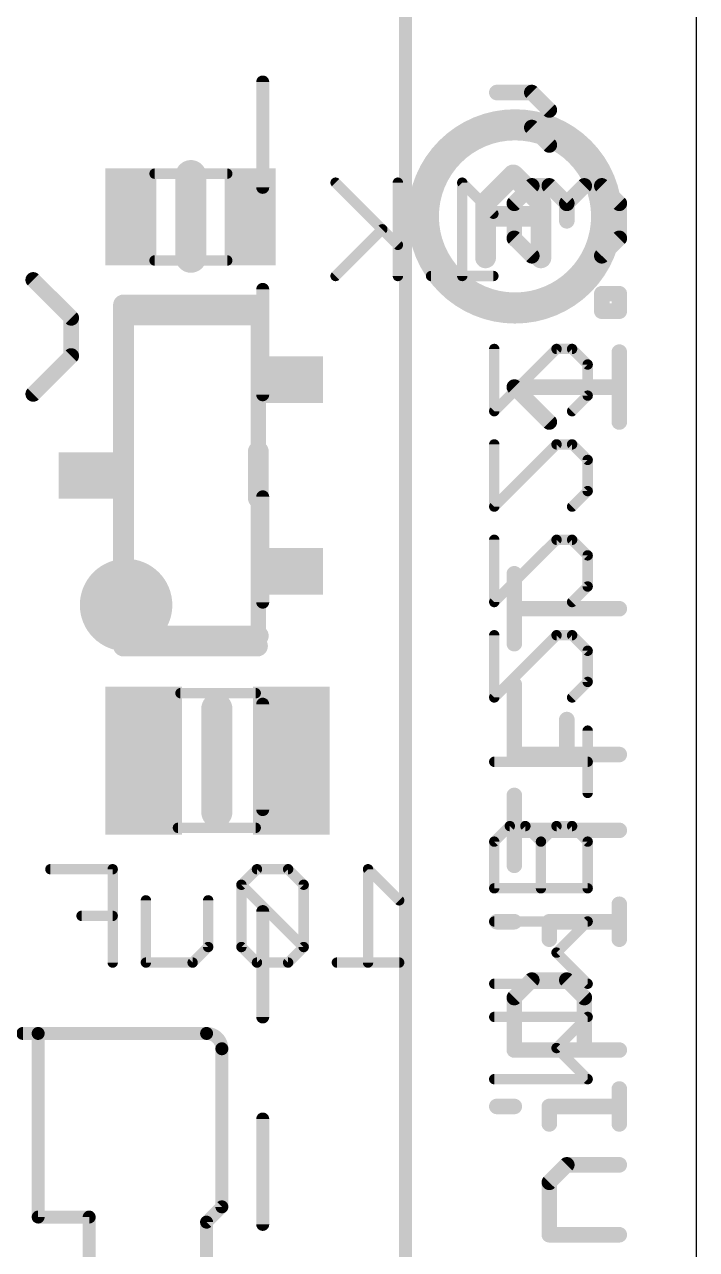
# Model space of a CAD drawing. Extents: x -13.8 to 41.3, y -8.1 to 33.8.
# Drawn here: x 24.92 to 31.5, y 8.15 to 20.16 of the extents above; entities that cross this region are included whole.
import ezdxf

# ---------------------------------------------------------------- set-up
doc = ezdxf.new("R2010")
doc.units = 0
for name, color, linetype in [('18', 110, 'CONTINUOUS'), ('20', 4, 'CONTINUOUS'), ('21', 40, 'CONTINUOUS'), ('22', 6, 'CONTINUOUS'), ('28', 253, 'CONTINUOUS'), ('52', 253, 'CONTINUOUS')]:
    doc.layers.add(name, color=color, linetype=linetype)

# ---------------------------------------------------------------- blocks, each defined once
blk = doc.blocks.new('RECT')
blk.add_solid([(-0.5, -0.5), (0.5, -0.5), (-0.5, 0.5), (0.5, 0.5)])
blk = doc.blocks.new('ROUNDV')
at = {"const_width": 0.5}
blk.add_lwpolyline([(0, -0.25, 1), (0, 0.25, 1), (0, -0.25)], format="xyb", dxfattribs=at)

msp = doc.modelspace()

# ---------------------------------------------------------------- linework, layer by layer
at = {"layer": '20'}
msp.add_line((31.5, -2.3), (31.5, 28.434), dxfattribs=at)
at = {"layer": '21'}
for points, const_width in [([(28.6505, 26.942), (28.6505, -2.298)], 0.127), ([(27.2505, 19.592), (27.2505, 18.5587)], 0.127), ([(29.5439, 19.4887), (29.8867, 19.4887)], 0.1524), ([(29.8867, 19.4887), (30.0582, 19.3173)], 0.1524), ([(29.5439, 19.1459), (29.8867, 19.1459)], 0.1524), ([(29.8867, 19.1459), (30.0582, 18.9745)], 0.1524), ([(29.7153, 18.4022), (29.8867, 18.5736)], 0.1524), ([(29.8867, 18.5736), (30.0582, 18.5736)], 0.1524), ([(30.0582, 18.5736), (30.2296, 18.4022)], 0.1524), ([(30.2296, 18.4022), (30.401, 18.5736)], 0.1524), ([(30.401, 18.5736), (30.5724, 18.5736)], 0.1524), ([(30.5724, 18.5736), (30.7438, 18.4022)], 0.1524), ([(29.7153, 18.0593), (29.7153, 18.4022)], 0.1524), ([(30.2296, 18.4022), (30.2296, 18.2307)], 0.1524), ([(30.7438, 18.4022), (30.7438, 18.0593)], 0.1524), ([(29.8867, 17.8879), (29.7153, 18.0593)], 0.1524), ([(30.7438, 18.0593), (30.5724, 17.8879)], 0.1524), ([(25.3749, 17.2789), (25.0021, 17.6518)], 0.1524), ([(27.2505, 17.5587), (27.2505, 16.5253)], 0.127), ([(30.5724, 17.3447), (30.5724, 17.5161)], 0.1524), ([(30.5724, 17.5161), (30.7438, 17.5161)], 0.1524), ([(30.7438, 17.5161), (30.7438, 17.3447)], 0.1524), ([(30.7438, 17.3447), (30.5724, 17.3447)], 0.1524), ([(25.3749, 16.9061), (25.3749, 17.2789)], 0.1524), ([(25.0021, 16.5332), (25.3749, 16.9061)], 0.1524), ([(30.7438, 16.2581), (30.7438, 16.9438)], 0.1524), ([(30.0582, 16.2581), (29.7153, 16.601)], 0.1524), ([(29.7153, 16.601), (30.7438, 16.601)], 0.1524), ([(27.2505, 15.5253), (27.2505, 14.492)], 0.127), ([(29.7153, 14.0851), (29.7153, 14.7707)], 0.1524), ([(30.7438, 14.4279), (29.7153, 14.4279)], 0.1524), ([(29.7153, 12.9985), (29.7153, 13.6842)], 0.1524), ([(27.2505, 13.492), (27.2505, 12.4587)], 0.127), ([(30.2296, 12.9985), (30.2296, 13.3414)], 0.1524), ([(30.7438, 12.9985), (29.7153, 12.9985)], 0.1524), ([(29.7153, 11.912), (29.7153, 12.5977)], 0.1524), ([(30.7438, 12.2548), (29.7153, 12.2548)], 0.1524), ([(30.7438, 11.1877), (30.7438, 11.5305)], 0.1524), ([(27.2505, 11.4587), (27.2505, 10.4253)], 0.127), ([(29.5439, 11.3591), (29.7153, 11.3591)], 0.1524), ([(30.0582, 11.1877), (30.0582, 11.3591)], 0.1524), ([(30.0582, 11.3591), (30.7438, 11.3591)], 0.1524), ([(29.7153, 10.6154), (29.8867, 10.7868)], 0.1524), ([(29.8867, 10.7868), (30.2296, 10.7868)], 0.1524), ([(30.2296, 10.7868), (30.401, 10.6154)], 0.1524), ([(29.7153, 10.1011), (29.7153, 10.6154)], 0.1524), ([(30.401, 10.6154), (30.401, 10.1011)], 0.1524), ([(30.7438, 10.1011), (29.7153, 10.1011)], 0.1524), ([(30.7438, 9.3768), (30.7438, 9.7196)], 0.1524), ([(29.5439, 9.5482), (29.7153, 9.5482)], 0.1524), ([(30.0582, 9.3768), (30.0582, 9.5482)], 0.1524), ([(30.0582, 9.5482), (30.7438, 9.5482)], 0.1524), ([(27.2505, 9.4253), (27.2505, 8.392)], 0.127), ([(30.0582, 8.8045), (30.2296, 8.9759)], 0.1524), ([(30.2296, 8.9759), (30.7438, 8.9759)], 0.1524), ([(30.0582, 8.2903), (30.0582, 8.8045)], 0.1524), ([(30.7438, 8.2903), (30.0582, 8.2903)], 0.1524)]:
    msp.add_lwpolyline(points, dxfattribs=dict(at, const_width=const_width))
for points, const_width in [([(27.2823, 19.592, 1), (27.2188, 19.592)], 0.0635), ([(29.5439, 19.5268, 1), (29.5439, 19.4506)], 0.0762), ([(29.9137, 19.5156, 1), (29.8598, 19.4617)], 0.0762), ([(29.8867, 19.4506, 1), (29.8867, 19.5268)], 0.0762), ([(30.0312, 19.2903, 1), (30.0851, 19.3442)], 0.0762), ([(29.5439, 19.184, 1), (29.5439, 19.1078)], 0.0762), ([(29.9137, 19.1728, 1), (29.8598, 19.1189)], 0.0762), ([(29.8867, 19.1078, 1), (29.8867, 19.184)], 0.0762), ([(30.0312, 18.9475, 1), (30.0851, 19.0014)], 0.0762), ([(29.8867, 18.6117, 1), (29.8867, 18.5355)], 0.0762), ([(29.9137, 18.5466, 1), (29.8598, 18.6005)], 0.0762), ([(30.0851, 18.6005, 1), (30.0312, 18.5466)], 0.0762), ([(30.0582, 18.5355, 1), (30.0582, 18.6117)], 0.0762), ([(30.401, 18.6117, 1), (30.401, 18.5355)], 0.0762), ([(30.4279, 18.5466, 1), (30.374, 18.6005)], 0.0762), ([(30.5993, 18.6005, 1), (30.5454, 18.5466)], 0.0762), ([(30.5724, 18.5355, 1), (30.5724, 18.6117)], 0.0762), ([(27.2188, 18.5587, 1), (27.2823, 18.5587)], 0.0635), ([(29.7534, 18.4022, 1), (29.6772, 18.4022)], 0.0762), ([(29.6884, 18.4291, 1), (29.7423, 18.3752)], 0.0762), ([(30.2026, 18.4291, 1), (30.2565, 18.3752)], 0.0762), ([(30.2677, 18.4022, 1), (30.1915, 18.4022)], 0.0762), ([(30.2026, 18.3752, 1), (30.2565, 18.4291)], 0.0762), ([(30.7819, 18.4022, 1), (30.7057, 18.4022)], 0.0762), ([(30.7169, 18.3752, 1), (30.7707, 18.4291)], 0.0762), ([(30.1915, 18.2307, 1), (30.2677, 18.2307)], 0.0762), ([(29.7423, 18.0863, 1), (29.6884, 18.0324)], 0.0762), ([(30.7707, 18.0324, 1), (30.7169, 18.0863)], 0.0762), ([(29.6772, 18.0593, 1), (29.7534, 18.0593)], 0.0762), ([(30.7057, 18.0593, 1), (30.7819, 18.0593)], 0.0762), ([(29.8598, 17.861, 1), (29.9137, 17.9149)], 0.0762), ([(30.5454, 17.9149, 1), (30.5993, 17.861)], 0.0762), ([(25.029, 17.6787, 1), (24.9751, 17.6248)], 0.0762), ([(27.2823, 17.5587, 1), (27.2188, 17.5587)], 0.0635), ([(30.6105, 17.5161, 1), (30.5343, 17.5161)], 0.0762), ([(30.5724, 17.5542, 1), (30.5724, 17.478)], 0.0762), ([(30.7819, 17.5161, 1), (30.7057, 17.5161)], 0.0762), ([(30.7438, 17.478, 1), (30.7438, 17.5542)], 0.0762), ([(30.5724, 17.3828, 1), (30.5724, 17.3066)], 0.0762), ([(30.7438, 17.3066, 1), (30.7438, 17.3828)], 0.0762), ([(25.413, 17.2789, 1), (25.3368, 17.2789)], 0.0762), ([(25.348, 17.252, 1), (25.4018, 17.3058)], 0.0762), ([(30.5343, 17.3447, 1), (30.6105, 17.3447)], 0.0762), ([(30.7057, 17.3447, 1), (30.7819, 17.3447)], 0.0762), ([(25.3368, 16.9061, 1), (25.413, 16.9061)], 0.0762), ([(25.4018, 16.8791, 1), (25.348, 16.933)], 0.0762), ([(30.7819, 16.9438, 1), (30.7057, 16.9438)], 0.0762), ([(24.9751, 16.5601, 1), (25.029, 16.5063)], 0.0762), ([(29.7423, 16.6279, 1), (29.6884, 16.574)], 0.0762), ([(29.7153, 16.6391, 1), (29.7153, 16.5629)], 0.0762), ([(30.7438, 16.5629, 1), (30.7438, 16.6391)], 0.0762), ([(27.2188, 16.5253, 1), (27.2823, 16.5253)], 0.0635), ([(30.0312, 16.2312, 1), (30.0851, 16.2851)], 0.0762), ([(30.7057, 16.2581, 1), (30.7819, 16.2581)], 0.0762), ([(27.2823, 15.5253, 1), (27.2188, 15.5253)], 0.0635), ([(29.7534, 14.7707, 1), (29.6772, 14.7707)], 0.0762), ([(27.2188, 14.492, 1), (27.2823, 14.492)], 0.0635), ([(29.7153, 14.466, 1), (29.7153, 14.3898)], 0.0762), ([(30.7438, 14.3898, 1), (30.7438, 14.466)], 0.0762), ([(29.6772, 14.0851, 1), (29.7534, 14.0851)], 0.0762), ([(29.7534, 13.6842, 1), (29.6772, 13.6842)], 0.0762), ([(27.2823, 13.492, 1), (27.2188, 13.492)], 0.0635), ([(30.2677, 13.3414, 1), (30.1915, 13.3414)], 0.0762), ([(29.7153, 13.0366, 1), (29.7153, 12.9604)], 0.0762), ([(29.6772, 12.9985, 1), (29.7534, 12.9985)], 0.0762), ([(30.1915, 12.9985, 1), (30.2677, 12.9985)], 0.0762), ([(30.7438, 12.9604, 1), (30.7438, 13.0366)], 0.0762), ([(29.7534, 12.5977, 1), (29.6772, 12.5977)], 0.0762), ([(27.2188, 12.4587, 1), (27.2823, 12.4587)], 0.0635), ([(29.7153, 12.2929, 1), (29.7153, 12.2167)], 0.0762), ([(30.7438, 12.2167, 1), (30.7438, 12.2929)], 0.0762), ([(29.6772, 11.912, 1), (29.7534, 11.912)], 0.0762), ([(30.7819, 11.5305, 1), (30.7057, 11.5305)], 0.0762), ([(27.2823, 11.4587, 1), (27.2188, 11.4587)], 0.0635), ([(29.5439, 11.3972, 1), (29.5439, 11.321)], 0.0762), ([(29.7153, 11.321, 1), (29.7153, 11.3972)], 0.0762), ([(30.0963, 11.3591, 1), (30.0201, 11.3591)], 0.0762), ([(30.0582, 11.3972, 1), (30.0582, 11.321)], 0.0762), ([(30.7438, 11.321, 1), (30.7438, 11.3972)], 0.0762), ([(30.0201, 11.1877, 1), (30.0963, 11.1877)], 0.0762), ([(30.7057, 11.1877, 1), (30.7819, 11.1877)], 0.0762), ([(29.8867, 10.8249, 1), (29.8867, 10.7487)], 0.0762), ([(29.9137, 10.7598, 1), (29.8598, 10.8137)], 0.0762), ([(30.2565, 10.8137, 1), (30.2026, 10.7598)], 0.0762), ([(30.2296, 10.7487, 1), (30.2296, 10.8249)], 0.0762), ([(29.7534, 10.6154, 1), (29.6772, 10.6154)], 0.0762), ([(30.4391, 10.6154, 1), (30.3629, 10.6154)], 0.0762), ([(29.6884, 10.6423, 1), (29.7423, 10.5884)], 0.0762), ([(30.374, 10.5884, 1), (30.4279, 10.6423)], 0.0762), ([(27.2188, 10.4253, 1), (27.2823, 10.4253)], 0.0635), ([(29.7153, 10.1392, 1), (29.7153, 10.063)], 0.0762), ([(29.6772, 10.1011, 1), (29.7534, 10.1011)], 0.0762), ([(30.3629, 10.1011, 1), (30.4391, 10.1011)], 0.0762), ([(30.7438, 10.063, 1), (30.7438, 10.1392)], 0.0762), ([(30.7819, 9.7196, 1), (30.7057, 9.7196)], 0.0762), ([(29.5439, 9.5863, 1), (29.5439, 9.5101)], 0.0762), ([(29.7153, 9.5101, 1), (29.7153, 9.5863)], 0.0762), ([(30.0963, 9.5482, 1), (30.0201, 9.5482)], 0.0762), ([(30.0582, 9.5863, 1), (30.0582, 9.5101)], 0.0762), ([(30.7438, 9.5101, 1), (30.7438, 9.5863)], 0.0762), ([(27.2823, 9.4253, 1), (27.2188, 9.4253)], 0.0635), ([(30.0201, 9.3768, 1), (30.0963, 9.3768)], 0.0762), ([(30.7057, 9.3768, 1), (30.7819, 9.3768)], 0.0762), ([(30.2296, 9.014, 1), (30.2296, 8.9378)], 0.0762), ([(30.2565, 8.949, 1), (30.2026, 9.0029)], 0.0762), ([(30.7438, 8.9378, 1), (30.7438, 9.014)], 0.0762), ([(30.0963, 8.8045, 1), (30.0201, 8.8045)], 0.0762), ([(30.0312, 8.8314, 1), (30.0851, 8.7776)], 0.0762), ([(27.2188, 8.392, 1), (27.2823, 8.392)], 0.0635), ([(30.0582, 8.3284, 1), (30.0582, 8.2522)], 0.0762), ([(30.0201, 8.2903, 1), (30.0963, 8.2903)], 0.0762), ([(30.7438, 8.2522, 1), (30.7438, 8.3284)], 0.0762)]:
    msp.add_lwpolyline(points, format="xyb", dxfattribs=dict(at, const_width=const_width))
at = {"layer": '22'}
for points, const_width in [([(29.722, 17.376, 1), (29.722, 19.172, 1), (29.722, 17.376)], 0.3048), ([(26.6232, 18.674, 1), (26.4708, 18.674)], 0.1524), ([(29.7408, 18.717, 1), (29.6689, 18.6452)], 0.1016), ([(29.7408, 18.6452, 1), (29.6689, 18.717)], 0.1016), ([(29.4845, 18.4099, 1), (29.3829, 18.4099)], 0.1016), ([(29.3978, 18.4458, 1), (29.4696, 18.374)], 0.1016), ([(30.0268, 18.4099, 1), (29.9252, 18.4099)], 0.1016), ([(29.9401, 18.374, 1), (30.0119, 18.4458)], 0.1016), ([(29.4337, 18.3251, 1), (29.4337, 18.2235)], 0.1016), ([(29.976, 18.2235, 1), (29.976, 18.3251)], 0.1016), ([(26.4708, 17.874, 1), (26.6232, 17.874)], 0.1524), ([(29.3829, 17.8676, 1), (29.4845, 17.8676)], 0.1016), ([(29.9252, 17.8676, 1), (30.0268, 17.8676)], 0.1016), ([(25.8866, 17.4572, 1), (25.8866, 17.3556)], 0.1016), ([(25.9374, 17.4064, 1), (25.8358, 17.4064)], 0.1016), ([(27.1994, 17.3556, 1), (27.1994, 17.4572)], 0.1016), ([(25.8358, 16.4476, 1), (25.9374, 16.4476)], 0.1016), ([(27.2582, 15.9704, 1), (27.1566, 15.9704)], 0.1016), ([(27.1566, 15.5116, 1), (27.2582, 15.5116)], 0.1016), ([(25.9374, 15.0204, 1), (25.8358, 15.0204)], 0.1016), ([(25.8866, 14.1124, 1), (25.8866, 14.0108)], 0.1016), ([(25.8358, 14.0616, 1), (25.9374, 14.0616)], 0.1016), ([(27.1994, 14.0108, 1), (27.1994, 14.1124)], 0.1016), ([(26.8772, 13.448, 1), (26.7248, 13.448)], 0.1524), ([(26.7248, 12.432, 1), (26.8772, 12.432)], 0.1524)]:
    msp.add_lwpolyline(points, format="xyb", dxfattribs=dict(at, const_width=const_width))
for points, const_width in [([(26.547, 17.874), (26.547, 18.674)], 0.3048), ([(29.7048, 18.6811), (29.4337, 18.4099)], 0.2032), ([(29.976, 18.4099), (29.7048, 18.6811)], 0.2032), ([(29.4337, 18.4099), (29.4337, 17.8676)], 0.2032), ([(29.976, 17.8676), (29.976, 18.4099)], 0.2032), ([(29.976, 18.2743), (29.4337, 18.2743)], 0.2032), ([(27.1994, 17.4064), (25.8866, 17.4064)], 0.2032), ([(25.8866, 17.4064), (25.8866, 16.4476)], 0.2032), ([(27.2074, 15.5116), (27.2074, 15.9704)], 0.2032), ([(25.8866, 15.0204), (25.8866, 14.0616)], 0.2032), ([(25.8866, 14.0616), (27.1994, 14.0616)], 0.2032), ([(26.801, 12.432), (26.801, 13.448)], 0.3048)]:
    msp.add_lwpolyline(points, dxfattribs=dict(at, const_width=const_width))
at = {"layer": '28', "const_width": 0.1016}
for points in [[(28.5747, 17.9949), (27.9646, 18.605)], [(28.5747, 18.605), (28.5747, 17.6898)], [(29.5102, 18.2999), (29.2052, 18.605)], [(29.2052, 18.605), (29.2052, 17.6898)], [(28.4222, 18.1474), (27.9646, 17.6898)], [(29.5102, 17.6898), (28.9001, 17.6898)], [(29.5188, 16.9746), (29.5188, 16.3644)], [(29.5188, 16.3644), (30.1289, 16.9746)], [(30.1289, 16.9746), (30.2815, 16.9746)], [(30.2815, 16.9746), (30.434, 16.822)], [(30.434, 16.822), (30.434, 16.517)], [(30.434, 16.517), (30.2815, 16.3644)], [(29.5188, 16.039), (29.5188, 15.4289)], [(29.5188, 15.4289), (30.1289, 16.039)], [(30.1289, 16.039), (30.2815, 16.039)], [(30.2815, 16.039), (30.434, 15.8865)], [(30.434, 15.8865), (30.434, 15.5814)], [(30.434, 15.5814), (30.2815, 15.4289)], [(29.5188, 15.1035), (29.5188, 14.4934)], [(29.5188, 14.4934), (30.1289, 15.1035)], [(30.1289, 15.1035), (30.2815, 15.1035)], [(30.2815, 15.1035), (30.434, 14.951)], [(30.434, 14.951), (30.434, 14.6459)], [(30.434, 14.6459), (30.2815, 14.4934)], [(29.5188, 14.168), (29.5188, 13.5579)], [(29.5188, 13.5579), (30.1289, 14.168)], [(30.1289, 14.168), (30.2815, 14.168)], [(30.2815, 14.168), (30.434, 14.0155)], [(30.434, 14.0155), (30.434, 13.7104)], [(30.434, 13.7104), (30.2815, 13.5579)], [(30.434, 12.6224), (30.434, 13.2325)], [(29.5188, 12.9274), (30.434, 12.9274)], [(29.6713, 12.297), (29.5188, 12.1444)], [(29.8239, 12.297), (29.6713, 12.297)], [(29.9764, 12.1444), (29.8239, 12.297)], [(30.1289, 12.297), (29.9764, 12.1444)], [(30.2815, 12.297), (30.1289, 12.297)], [(30.434, 12.1444), (30.2815, 12.297)], [(29.5188, 12.1444), (29.5188, 11.6868)], [(29.9764, 11.6868), (29.9764, 12.1444)], [(30.434, 11.6868), (30.434, 12.1444)], [(25.7807, 11.874), (25.1706, 11.874)], [(25.7807, 10.9588), (25.7807, 11.874)], [(27.1942, 11.874), (27.0416, 11.7215)], [(27.4992, 11.874), (27.1942, 11.874)], [(27.6518, 11.7215), (27.4992, 11.874)], [(28.5873, 11.5689), (28.2822, 11.874)], [(28.2822, 11.874), (28.2822, 10.9588)], [(27.0416, 11.7215), (27.0416, 11.1113)], [(27.6518, 11.1113), (27.0416, 11.7215)], [(27.6518, 11.1113), (27.6518, 11.7215)], [(29.5188, 11.6868), (30.434, 11.6868)], [(26.1061, 10.9588), (26.1061, 11.5689)], [(26.7162, 11.5689), (26.7162, 11.1113)], [(25.7807, 11.4164), (25.4757, 11.4164)], [(30.434, 11.3614), (29.5188, 11.3614)], [(30.1289, 11.0564), (30.434, 11.3614)], [(26.7162, 11.1113), (26.5637, 10.9588)], [(27.0416, 11.1113), (27.1942, 10.9588)], [(27.4992, 10.9588), (27.6518, 11.1113)], [(30.434, 10.7513), (30.1289, 11.0564)], [(26.5637, 10.9588), (26.1061, 10.9588)], [(27.1942, 10.9588), (27.4992, 10.9588)], [(28.5873, 10.9588), (27.9772, 10.9588)], [(29.5188, 10.7513), (30.434, 10.7513)], [(30.434, 10.4259), (29.5188, 10.4259)], [(30.1289, 10.1209), (30.434, 10.4259)], [(30.434, 9.8158), (30.1289, 10.1209)], [(29.5188, 9.8158), (30.434, 9.8158)]]:
    msp.add_lwpolyline(points, dxfattribs=at)
at = {"layer": '28', "const_width": 0.0508}
for points in [[(27.9826, 18.6229, 1), (27.9466, 18.587)], [(28.6001, 18.605, 1), (28.5493, 18.605)], [(29.2306, 18.605, 1), (29.1798, 18.605)], [(29.2231, 18.6229, 1), (29.1872, 18.587)], [(29.4923, 18.282, 1), (29.5282, 18.3179)], [(28.4402, 18.1294, 1), (28.4042, 18.1654)], [(28.5568, 17.9769, 1), (28.5927, 18.0128)], [(27.9466, 17.7078, 1), (27.9826, 17.6718)], [(28.5493, 17.6898, 1), (28.6001, 17.6898)], [(28.9001, 17.7152, 1), (28.9001, 17.6644)], [(29.1798, 17.6898, 1), (29.2306, 17.6898)], [(29.5102, 17.6644, 1), (29.5102, 17.7152)], [(29.5442, 16.9746, 1), (29.4934, 16.9746)], [(30.1289, 17, 1), (30.1289, 16.9491)], [(30.1469, 16.9566, 1), (30.111, 16.9925)], [(30.2994, 16.9925, 1), (30.2635, 16.9566)], [(30.2815, 16.9491, 1), (30.2815, 17)], [(30.4594, 16.822, 1), (30.4086, 16.822)], [(30.416, 16.8041, 1), (30.4519, 16.84)], [(30.4086, 16.517, 1), (30.4594, 16.517)], [(30.4519, 16.499, 1), (30.416, 16.5349)], [(29.5008, 16.3824, 1), (29.5368, 16.3465)], [(29.4934, 16.3644, 1), (29.5442, 16.3644)], [(30.2635, 16.3824, 1), (30.2994, 16.3465)], [(29.5442, 16.039, 1), (29.4934, 16.039)], [(30.1289, 16.0644, 1), (30.1289, 16.0136)], [(30.1469, 16.0211, 1), (30.111, 16.057)], [(30.2994, 16.057, 1), (30.2635, 16.0211)], [(30.2815, 16.0136, 1), (30.2815, 16.0644)], [(30.4594, 15.8865, 1), (30.4086, 15.8865)], [(30.416, 15.8685, 1), (30.4519, 15.9045)], [(30.4519, 15.5635, 1), (30.416, 15.5994)], [(30.4086, 15.5814, 1), (30.4594, 15.5814)], [(29.5008, 15.4469, 1), (29.5368, 15.411)], [(29.4934, 15.4289, 1), (29.5442, 15.4289)], [(30.2635, 15.4469, 1), (30.2994, 15.411)], [(29.5442, 15.1035, 1), (29.4934, 15.1035)], [(30.1289, 15.1289, 1), (30.1289, 15.0781)], [(30.1469, 15.0856, 1), (30.111, 15.1215)], [(30.2994, 15.1215, 1), (30.2635, 15.0856)], [(30.2815, 15.0781, 1), (30.2815, 15.1289)], [(30.4594, 14.951, 1), (30.4086, 14.951)], [(30.416, 14.933, 1), (30.4519, 14.9689)], [(30.4086, 14.6459, 1), (30.4594, 14.6459)], [(30.4519, 14.628, 1), (30.416, 14.6639)], [(29.5008, 14.5114, 1), (29.5368, 14.4754)], [(30.2635, 14.5114, 1), (30.2994, 14.4754)], [(29.4934, 14.4934, 1), (29.5442, 14.4934)], [(29.5442, 14.168, 1), (29.4934, 14.168)], [(30.1289, 14.1934, 1), (30.1289, 14.1426)], [(30.1469, 14.15, 1), (30.111, 14.186)], [(30.2994, 14.186, 1), (30.2635, 14.15)], [(30.2815, 14.1426, 1), (30.2815, 14.1934)], [(30.4594, 14.0155, 1), (30.4086, 14.0155)], [(30.416, 13.9975, 1), (30.4519, 14.0334)], [(30.4086, 13.7104, 1), (30.4594, 13.7104)], [(30.4519, 13.6924, 1), (30.416, 13.7284)], [(29.5008, 13.5758, 1), (29.5368, 13.5399)], [(29.4934, 13.5579, 1), (29.5442, 13.5579)], [(30.2635, 13.5758, 1), (30.2994, 13.5399)], [(30.4594, 13.2325, 1), (30.4086, 13.2325)], [(29.5188, 12.9528, 1), (29.5188, 12.902)], [(30.434, 12.902, 1), (30.434, 12.9528)], [(30.4086, 12.6224, 1), (30.4594, 12.6224)], [(29.6713, 12.3224, 1), (29.6713, 12.2716)], [(29.6893, 12.279, 1), (29.6534, 12.3149)], [(29.8418, 12.3149, 1), (29.8059, 12.279)], [(29.8239, 12.2716, 1), (29.8239, 12.3224)], [(30.1289, 12.3224, 1), (30.1289, 12.2716)], [(30.1469, 12.279, 1), (30.111, 12.3149)], [(30.2994, 12.3149, 1), (30.2635, 12.279)], [(30.2815, 12.2716, 1), (30.2815, 12.3224)], [(29.5442, 12.1444, 1), (29.4934, 12.1444)], [(29.5008, 12.1624, 1), (29.5368, 12.1265)], [(30.0018, 12.1444, 1), (29.951, 12.1444)], [(29.9584, 12.1624, 1), (29.9944, 12.1265)], [(29.9584, 12.1265, 1), (29.9944, 12.1624)], [(30.4594, 12.1444, 1), (30.4086, 12.1444)], [(30.416, 12.1265, 1), (30.4519, 12.1624)], [(25.1706, 11.8994, 1), (25.1706, 11.8486)], [(25.8061, 11.874, 1), (25.7553, 11.874)], [(25.7807, 11.8486, 1), (25.7807, 11.8994)], [(27.1942, 11.8994, 1), (27.1942, 11.8486)], [(27.2121, 11.856, 1), (27.1762, 11.8919)], [(27.5172, 11.8919, 1), (27.4813, 11.856)], [(27.4992, 11.8486, 1), (27.4992, 11.8994)], [(28.3076, 11.874, 1), (28.2568, 11.874)], [(28.3002, 11.8919, 1), (28.2643, 11.856)], [(27.067, 11.7215, 1), (27.0162, 11.7215)], [(27.0596, 11.7394, 1), (27.0237, 11.7035)], [(27.6772, 11.7215, 1), (27.6264, 11.7215)], [(27.0237, 11.7394, 1), (27.0596, 11.7035)], [(27.6338, 11.7035, 1), (27.6697, 11.7394)], [(29.5188, 11.7122, 1), (29.5188, 11.6614)], [(29.4934, 11.6868, 1), (29.5442, 11.6868)], [(29.951, 11.6868, 1), (30.0018, 11.6868)], [(30.4086, 11.6868, 1), (30.4594, 11.6868)], [(30.434, 11.6614, 1), (30.434, 11.7122)], [(26.1315, 11.5689, 1), (26.0807, 11.5689)], [(26.7416, 11.5689, 1), (26.6908, 11.5689)], [(28.5693, 11.551, 1), (28.6052, 11.5869)], [(25.4757, 11.4418, 1), (25.4757, 11.391)], [(25.7807, 11.391, 1), (25.7807, 11.4418)], [(29.5188, 11.3868, 1), (29.5188, 11.336)], [(30.4519, 11.3435, 1), (30.416, 11.3794)], [(30.434, 11.336, 1), (30.434, 11.3868)], [(26.6908, 11.1113, 1), (26.7416, 11.1113)], [(26.7342, 11.0934, 1), (26.6983, 11.1293)], [(27.0162, 11.1113, 1), (27.067, 11.1113)], [(27.0596, 11.1293, 1), (27.0237, 11.0934)], [(27.6264, 11.1113, 1), (27.6772, 11.1113)], [(27.6697, 11.0934, 1), (27.6338, 11.1293)], [(27.6338, 11.0934, 1), (27.6697, 11.1293)], [(30.1469, 11.0743, 1), (30.111, 11.0384)], [(30.111, 11.0743, 1), (30.1469, 11.0384)], [(25.7553, 10.9588, 1), (25.8061, 10.9588)], [(26.1061, 10.9842, 1), (26.1061, 10.9334)], [(26.0807, 10.9588, 1), (26.1315, 10.9588)], [(26.5458, 10.9768, 1), (26.5817, 10.9408)], [(26.5637, 10.9334, 1), (26.5637, 10.9842)], [(27.1942, 10.9842, 1), (27.1942, 10.9334)], [(27.1762, 10.9408, 1), (27.2121, 10.9768)], [(27.4813, 10.9768, 1), (27.5172, 10.9408)], [(27.4992, 10.9334, 1), (27.4992, 10.9842)], [(27.9772, 10.9842, 1), (27.9772, 10.9334)], [(28.2568, 10.9588, 1), (28.3076, 10.9588)], [(28.5873, 10.9334, 1), (28.5873, 10.9842)], [(29.5188, 10.7767, 1), (29.5188, 10.7259)], [(30.416, 10.7334, 1), (30.4519, 10.7693)], [(30.434, 10.7259, 1), (30.434, 10.7767)], [(29.5188, 10.4513, 1), (29.5188, 10.4005)], [(30.4519, 10.408, 1), (30.416, 10.4439)], [(30.434, 10.4005, 1), (30.434, 10.4513)], [(30.1469, 10.1388, 1), (30.111, 10.1029)], [(30.111, 10.1388, 1), (30.1469, 10.1029)], [(29.5188, 9.8412, 1), (29.5188, 9.7904)], [(30.416, 9.7978, 1), (30.4519, 9.8338)], [(30.434, 9.7904, 1), (30.434, 9.8412)]]:
    msp.add_lwpolyline(points, format="xyb", dxfattribs=at)
at = {"layer": '52'}
for points, const_width in [([(26.191, 18.693), (26.903, 18.693)], 0.1016), ([(26.191, 17.842), (26.903, 17.842)], 0.1016), ([(27.2074, 17.3064), (25.8866, 17.3064)], 0.2032), ([(25.8866, 17.3064), (25.8866, 14.1616)], 0.2032), ([(27.2074, 14.1616), (27.2074, 17.3064)], 0.1524), ([(25.8866, 14.1616), (27.2074, 14.1616)], 0.2032), ([(26.445, 13.6), (27.182, 13.6)], 0.1016), ([(26.42, 12.28), (27.182, 12.28)], 0.1016), ([(24.9005, 10.264), (25.0505, 10.264)], 0.127), ([(25.0505, 10.264), (26.7005, 10.264)], 0.127), ([(25.0505, 8.464), (25.0505, 10.264)], 0.127), ([(26.8505, 10.114), (26.8505, 8.564)], 0.127), ([(25.5505, 8.464), (25.0505, 8.464)], 0.127), ([(25.5505, 7.564), (25.5505, 8.464)], 0.127), ([(26.8505, 8.564), (26.7005, 8.414)], 0.127), ([(26.7005, 8.414), (26.7005, 8.014)], 0.127)]:
    msp.add_lwpolyline(points, dxfattribs=dict(at, const_width=const_width))
for points, const_width in [([(26.191, 18.7184, 1), (26.191, 18.6676)], 0.0508), ([(26.903, 18.6676, 1), (26.903, 18.7184)], 0.0508), ([(26.191, 17.8674, 1), (26.191, 17.8166)], 0.0508), ([(26.903, 17.8166, 1), (26.903, 17.8674)], 0.0508), ([(25.8866, 17.3572, 1), (25.8866, 17.2556)], 0.1016), ([(25.9374, 17.3064, 1), (25.8358, 17.3064)], 0.1016), ([(27.2455, 17.3064, 1), (27.1693, 17.3064)], 0.0762), ([(27.2074, 17.2556, 1), (27.2074, 17.3572)], 0.1016), ([(25.8866, 14.2124, 1), (25.8866, 14.1108)], 0.1016), ([(25.8358, 14.1616, 1), (25.9374, 14.1616)], 0.1016), ([(27.1693, 14.1616, 1), (27.2455, 14.1616)], 0.0762), ([(27.2074, 14.1108, 1), (27.2074, 14.2124)], 0.1016), ([(26.445, 13.6254, 1), (26.445, 13.5746)], 0.0508), ([(27.182, 13.5746, 1), (27.182, 13.6254)], 0.0508), ([(26.42, 12.3054, 1), (26.42, 12.2546)], 0.0508), ([(27.182, 12.2546, 1), (27.182, 12.3054)], 0.0508), ([(24.9005, 10.2958, 1), (24.9005, 10.2323)], 0.0635), ([(25.0505, 10.2958, 1), (25.0505, 10.2323)], 0.0635), ([(25.0822, 10.264, 1), (25.0188, 10.264)], 0.0635), ([(25.0505, 10.2323, 1), (25.0505, 10.2958)], 0.0635), ([(26.7005, 10.2958, 1), (26.7005, 10.2323)], 0.0635), ([(26.8505, 10.114, 0.4142), (26.7005, 10.264)], 0.127), ([(26.7005, 10.2323, 1), (26.7005, 10.2958)], 0.0635), ([(26.8822, 10.114, 1), (26.8188, 10.114)], 0.0635), ([(26.8188, 10.114, 1), (26.8822, 10.114)], 0.0635), ([(25.0505, 8.4958, 1), (25.0505, 8.4322)], 0.0635), ([(25.5822, 8.464, 1), (25.5188, 8.464)], 0.0635), ([(25.5505, 8.4322, 1), (25.5505, 8.4958)], 0.0635), ([(26.8188, 8.564, 1), (26.8822, 8.564)], 0.0635), ([(26.873, 8.5415, 1), (26.828, 8.5865)], 0.0635), ([(25.0188, 8.464, 1), (25.0822, 8.464)], 0.0635), ([(26.678, 8.4365, 1), (26.723, 8.3915)], 0.0635), ([(26.7323, 8.414, 1), (26.6688, 8.414)], 0.0635)]:
    msp.add_lwpolyline(points, format="xyb", dxfattribs=dict(at, const_width=const_width))

# ---------------------------------------------------------------- block references
at = {"layer": '18', "xscale": 0.9064, "yscale": 0.9064}
msp.add_blockref('ROUNDV', (25.912, 14.464), dxfattribs=at)
msp.add_blockref('ROUNDV', (25.912, 14.464), dxfattribs=at)
at = {"layer": '52'}
for p, xscale, yscale in [((25.9589, 18.2689), 0.5001, 0.95), ((27.1273, 18.2689), 0.5001, 0.95), ((26.0839, 12.9389), 0.7501, 1.4501), ((27.5317, 12.9389), 0.7501, 1.4501)]:
    msp.add_blockref('RECT', p, dxfattribs=dict(at, xscale=xscale, yscale=yscale))
at = {"layer": '52', "xscale": 0.4572, "yscale": 0.5842, "rotation": 270}
for p in [(27.5503, 16.6738), (25.5437, 15.734), (27.5503, 14.7942)]:
    msp.add_blockref('RECT', p, dxfattribs=at)

doc.saveas('drawing.dxf')
